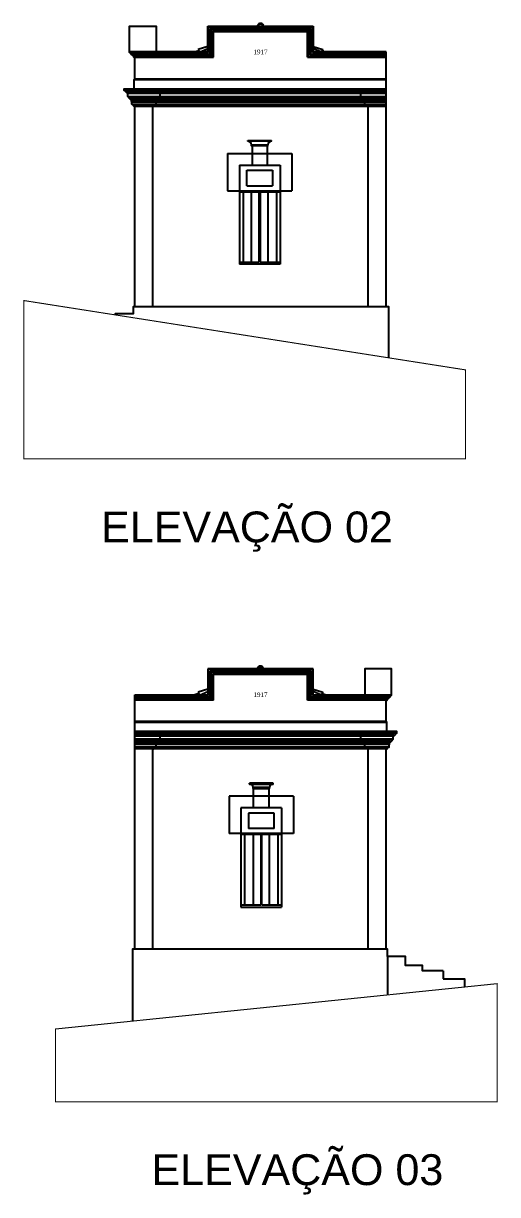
# Model space of a CAD drawing. Extents: x -18233 to -15461, y 2841 to 9385.
# Drawn here: x -16546 to -15623, y 2895 to 5175 of the extents above; entities that cross this region are included whole.
import ezdxf
from ezdxf.enums import TextEntityAlignment as Align

# ---------------------------------------------------------------- set-up
doc = ezdxf.new("R2010")
doc.units = 0
doc.layers.add('PAREDE', color=7, linetype='CONTINUOUS')
doc.layers.add('PAREDE_FINA', color=7, linetype='CONTINUOUS')
doc.styles.add('TEXTO', font='ARIAL.TTF')
doc.styles.add('TEXTO1', font='TIMES.TTF')

msp = doc.modelspace()

# ---------------------------------------------------------------- linework, layer by layer
at = {"layer": 'PAREDE', "const_width": 2}
for points in [[(-15684.92, 4500.62), (-15684.92, 4494.16), (-15684.92, 4327.25), (-16545.17, 4327.25), (-16545.17, 4582.16), (-16545.17, 4635.62)], [(-16483.92, 3217.48), (-16483.92, 3075.96), (-15623.67, 3075.96), (-15623.67, 3209.68), (-15623.67, 3305.76)]]:
    msp.add_lwpolyline(points, close=True, dxfattribs=at)
at = {"layer": 'PAREDE_FINA'}
for points in [[(-16339.42, 5168.66), (-16339.42, 5169.66), (-16294.42, 5169.66), (-16287.42, 5169.66), (-16287.42, 5119.66)], [(-16186.67, 5119.66), (-16186.67, 5169.66)], [(-16186.67, 5169.66), (-15982.17, 5169.66)], [(-16185.67, 5168.66), (-15983.17, 5168.66)], [(-16185.67, 5118.66), (-16185.67, 5168.66)], [(-16182.17, 5165.16), (-15986.67, 5165.16)], [(-16182.17, 5115.16), (-16182.17, 5165.16)], [(-16181.17, 5164.16), (-15987.67, 5164.16)], [(-16181.17, 5114.16), (-16181.17, 5164.16)], [(-16180.17, 5163.16), (-15988.67, 5163.16)], [(-16180.17, 5113.16), (-16180.17, 5163.16)], [(-16177.17, 5160.16), (-15991.67, 5160.16)], [(-16177.17, 5110.16), (-16177.17, 5160.16)], [(-16176.17, 5159.16), (-15992.67, 5159.16)], [(-16176.17, 5109.16), (-16176.17, 5159.16)], [(-16089.09, 5169.66), (-16089.31, 5170.2), (-16091.2, 5169.66)], [(-16089.86, 5171.63), (-16088.71, 5170.46)], [(-16088.12, 5169.66), (-16088.71, 5170.46)], [(-16079.68, 5170.46), (-16080.34, 5169.66)], [(-16079.75, 5169.66), (-16079.53, 5170.2), (-16077.63, 5169.66)], [(-16078.54, 5171.63), (-16079.68, 5170.46)], [(-15992.67, 5109.16), (-15992.67, 5159.16)], [(-15991.67, 5110.16), (-15991.67, 5160.16)], [(-15988.67, 5113.16), (-15988.67, 5163.16)], [(-15987.67, 5114.16), (-15987.67, 5164.16)], [(-15986.67, 5115.16), (-15986.67, 5165.16)], [(-15983.17, 5118.66), (-15983.17, 5168.66)], [(-15982.17, 5169.66), (-15982.17, 5119.66)], [(-16186.67, 5130.07), (-16205.75, 5124.64)], [(-15982.17, 5130.07), (-15963.08, 5124.64)], [(-16186.67, 5119.66), (-16339.42, 5119.66)], [(-16339.42, 5118.66), (-16185.67, 5118.66)], [(-16335.42, 5115.16), (-16182.17, 5115.16)], [(-16333.92, 5114.16), (-16181.17, 5114.16)], [(-16333.92, 5113.16), (-16180.17, 5113.16)], [(-16330.92, 5110.16), (-16177.17, 5110.16)], [(-16328.92, 5109.16), (-16176.17, 5109.16)], [(-16203.67, 5119.66), (-16204.59, 5121.87), (-16212.37, 5119.66)], [(-16205.75, 5124.64), (-16203.67, 5119.66)], [(-16202.12, 5119.66), (-16186.67, 5126.13)], [(-15992.67, 5109.16), (-15839.92, 5109.16)], [(-15991.67, 5110.16), (-15839.92, 5110.16)], [(-15988.67, 5113.16), (-15839.92, 5113.16)], [(-15987.67, 5114.16), (-15839.92, 5114.16)], [(-15986.67, 5115.16), (-15839.92, 5115.16)], [(-15983.17, 5118.66), (-15839.92, 5118.66)], [(-15966.72, 5119.66), (-15982.17, 5126.13)], [(-15839.92, 5119.66), (-15982.17, 5119.66)], [(-15963.08, 5124.64), (-15965.17, 5119.66)], [(-15965.17, 5119.66), (-15964.24, 5121.87), (-15956.47, 5119.66)], [(-15839.92, 4624.16), (-15839.92, 5119.66)], [(-15839.92, 5067.16), (-15839.92, 5109.16)], [(-16330.42, 5065.66), (-15839.92, 5065.66)], [(-16328.92, 5067.16), (-15839.92, 5067.16)], [(-16349.92, 5044.66), (-15839.92, 5044.66)], [(-16343.92, 5040.66), (-15839.92, 5040.66)], [(-16342.92, 5039.16), (-15839.92, 5039.16)], [(-16330.42, 5047.66), (-15839.92, 5047.66)], [(-16341.42, 5033.16), (-15839.92, 5033.16)], [(-16340.92, 5031.66), (-15839.92, 5031.66)], [(-16336.92, 5027.66), (-15839.92, 5027.66)], [(-16336.92, 5026.66), (-15839.92, 5026.66)], [(-16334.92, 5022.66), (-15839.92, 5022.66)], [(-16334.42, 5017.66), (-15839.92, 5017.66)], [(-16334.42, 5017.16), (-15839.92, 5017.16)], [(-16328.92, 4624.16), (-16328.92, 5014.16)], [(-16328.92, 5014.16), (-15839.92, 5014.16)], [(-16293.92, 4624.16), (-16293.92, 5014.16)], [(-15874.92, 4624.16), (-15874.92, 5014.16)], [(-16108.92, 4945.66), (-16108.92, 4947.16)], [(-16108.92, 4947.16), (-16062.92, 4947.16)], [(-16062.92, 4945.66), (-16108.92, 4945.66)], [(-16101.92, 4938.66), (-16069.92, 4938.66)], [(-16100.92, 4937.16), (-16101.92, 4937.16), (-16101.92, 4938.66)], [(-16069.92, 4937.16), (-16100.92, 4937.16)], [(-16100.92, 4937.16), (-16100.92, 4899.16)], [(-16070.92, 4937.16), (-16069.92, 4937.16), (-16069.92, 4938.66)], [(-16070.92, 4899.16), (-16070.92, 4937.16)], [(-16062.92, 4945.66), (-16062.92, 4947.16)], [(-16148.42, 4922.16), (-16148.42, 4849.16)], [(-16148.42, 4922.16), (-16023.42, 4922.16)], [(-16023.42, 4922.16), (-16023.42, 4849.16)], [(-16125.42, 4899.16), (-16125.42, 4706.16)], [(-16125.42, 4899.16), (-16046.42, 4899.16)], [(-16110.92, 4859.16), (-16110.92, 4889.16)], [(-16110.92, 4889.16), (-16060.92, 4889.16)], [(-16060.92, 4889.16), (-16060.92, 4859.16)], [(-16046.42, 4899.16), (-16046.42, 4706.16)], [(-16110.92, 4859.16), (-16060.92, 4859.16)], [(-16148.42, 4849.16), (-16023.42, 4849.16)], [(-16125.42, 4847.16), (-16086.92, 4847.16)], [(-16118.42, 4847.16), (-16118.42, 4710.16)], [(-16101.92, 4710.16), (-16101.92, 4847.16)], [(-16086.92, 4710.16), (-16086.92, 4847.16)], [(-16084.92, 4847.16), (-16046.42, 4847.16)], [(-16084.92, 4847.16), (-16084.92, 4710.16)], [(-16069.92, 4847.16), (-16069.92, 4710.16)], [(-16053.42, 4847.16), (-16053.42, 4710.16)], [(-16125.42, 4710.16), (-16086.92, 4710.16)], [(-16046.42, 4706.16), (-16125.42, 4706.16)], [(-16084.92, 4710.16), (-16046.42, 4710.16)], [(-16366.92, 4607.65), (-16366.92, 4610.16), (-16331.92, 4610.16), (-16331.92, 4624.16), (-15834.92, 4624.16), (-15834.92, 4624.16), (-15834.92, 4524.16)], [(-15982.17, 3918.37), (-16186.67, 3918.37)], [(-16186.67, 3918.37), (-16186.67, 3868.37)], [(-15983.17, 3917.37), (-16185.67, 3917.37)], [(-16185.67, 3867.37), (-16185.67, 3917.37)], [(-15986.67, 3913.87), (-16182.17, 3913.87)], [(-16182.17, 3863.87), (-16182.17, 3913.87)], [(-15987.67, 3912.87), (-16181.17, 3912.87)], [(-16181.17, 3862.87), (-16181.17, 3912.87)], [(-15988.67, 3911.87), (-16180.17, 3911.87)], [(-16180.17, 3861.87), (-16180.17, 3911.87)], [(-15991.67, 3908.87), (-16177.17, 3908.87)], [(-16177.17, 3858.87), (-16177.17, 3908.87)], [(-15992.67, 3907.87), (-16176.17, 3907.87)], [(-16176.17, 3857.87), (-16176.17, 3907.87)], [(-16089.09, 3918.37), (-16089.31, 3918.91), (-16091.2, 3918.37)], [(-16090.3, 3920.35), (-16089.16, 3919.17)], [(-16089.16, 3919.17), (-16088.5, 3918.37)], [(-16080.72, 3918.37), (-16080.13, 3919.17)], [(-16078.98, 3920.35), (-16080.13, 3919.17)], [(-16079.75, 3918.37), (-16079.53, 3918.91), (-16077.63, 3918.37)], [(-15992.67, 3857.87), (-15992.67, 3907.87)], [(-15991.67, 3858.87), (-15991.67, 3908.87)], [(-15988.67, 3861.87), (-15988.67, 3911.87)], [(-15987.67, 3862.87), (-15987.67, 3912.87)], [(-15986.67, 3863.87), (-15986.67, 3913.87)], [(-15983.17, 3867.37), (-15983.17, 3917.37)], [(-15982.17, 3868.37), (-15982.17, 3918.37)], [(-15829.42, 3917.37), (-15829.42, 3918.37), (-15874.42, 3918.37), (-15881.42, 3918.37), (-15881.42, 3868.37)], [(-16186.67, 3878.79), (-16205.75, 3873.36)], [(-15982.17, 3878.79), (-15963.08, 3873.36)], [(-16328.92, 3372.87), (-16328.92, 3868.37)], [(-16328.92, 3868.37), (-16186.67, 3868.37)], [(-16185.67, 3867.37), (-16328.92, 3867.37)], [(-16182.17, 3863.87), (-16328.92, 3863.87)], [(-16181.17, 3862.87), (-16328.92, 3862.87)], [(-16180.17, 3861.87), (-16328.92, 3861.87)], [(-16177.17, 3858.87), (-16328.92, 3858.87)], [(-16328.92, 3815.87), (-16328.92, 3857.87)], [(-16176.17, 3857.87), (-16328.92, 3857.87)], [(-16203.67, 3868.37), (-16204.59, 3870.59), (-16212.37, 3868.37)], [(-16205.75, 3873.36), (-16203.67, 3868.37)], [(-16202.12, 3868.37), (-16186.67, 3874.85)], [(-15839.92, 3857.87), (-15992.67, 3857.87)], [(-15837.92, 3858.87), (-15991.67, 3858.87)], [(-15834.92, 3861.87), (-15988.67, 3861.87)], [(-15834.92, 3862.87), (-15987.67, 3862.87)], [(-15833.42, 3863.87), (-15986.67, 3863.87)], [(-15829.42, 3867.37), (-15983.17, 3867.37)], [(-15966.72, 3868.37), (-15982.17, 3874.85)], [(-15982.17, 3868.37), (-15829.42, 3868.37)], [(-15963.08, 3873.36), (-15965.17, 3868.37)], [(-15965.17, 3868.37), (-15964.24, 3870.59), (-15956.47, 3868.37)], [(-15839.92, 3815.87), (-16328.92, 3815.87)], [(-15838.42, 3814.37), (-16328.92, 3814.37)], [(-15838.42, 3796.37), (-16328.92, 3796.37)], [(-15818.92, 3793.37), (-16328.92, 3793.37)], [(-15824.92, 3789.37), (-16328.92, 3789.37)], [(-15825.92, 3787.87), (-16328.92, 3787.87)], [(-15827.42, 3781.87), (-16328.92, 3781.87)], [(-15827.92, 3780.37), (-16328.92, 3780.37)], [(-15831.92, 3776.37), (-16328.92, 3776.37)], [(-15831.92, 3775.37), (-16328.92, 3775.37)], [(-15833.92, 3771.37), (-16328.92, 3771.37)], [(-15834.42, 3766.37), (-16328.92, 3766.37)], [(-15834.42, 3765.87), (-16328.92, 3765.87)], [(-15839.92, 3762.87), (-16328.92, 3762.87)], [(-16293.92, 3372.87), (-16293.92, 3762.87)], [(-15874.92, 3372.87), (-15874.92, 3762.87)], [(-15839.92, 3372.87), (-15839.92, 3762.87)], [(-16059.92, 3695.87), (-16105.92, 3695.87)], [(-16105.92, 3694.37), (-16105.92, 3695.87)], [(-16105.92, 3694.37), (-16059.92, 3694.37)], [(-16059.92, 3694.37), (-16059.92, 3695.87)], [(-16145.42, 3670.87), (-16145.42, 3597.87)], [(-16020.42, 3670.87), (-16145.42, 3670.87)], [(-16066.92, 3687.37), (-16098.92, 3687.37)], [(-16097.92, 3685.87), (-16098.92, 3685.87), (-16098.92, 3687.37)], [(-16098.92, 3685.87), (-16067.92, 3685.87)], [(-16097.92, 3647.87), (-16097.92, 3685.87)], [(-16067.92, 3685.87), (-16066.92, 3685.87), (-16066.92, 3687.37)], [(-16067.92, 3685.87), (-16067.92, 3647.87)], [(-16020.42, 3670.87), (-16020.42, 3597.87)], [(-16122.42, 3647.87), (-16122.42, 3454.87)], [(-16043.42, 3647.87), (-16122.42, 3647.87)], [(-16057.92, 3637.87), (-16107.92, 3637.87)], [(-16107.92, 3637.87), (-16107.92, 3607.87)], [(-16057.92, 3607.87), (-16057.92, 3637.87)], [(-16043.42, 3647.87), (-16043.42, 3454.87)], [(-16057.92, 3607.87), (-16107.92, 3607.87)], [(-16020.42, 3597.87), (-16145.42, 3597.87)], [(-16083.92, 3595.87), (-16122.42, 3595.87)], [(-16115.42, 3595.87), (-16115.42, 3458.87)], [(-16098.92, 3595.87), (-16098.92, 3458.87)], [(-16083.92, 3595.87), (-16083.92, 3458.87)], [(-16043.42, 3595.87), (-16081.92, 3595.87)], [(-16081.92, 3458.87), (-16081.92, 3595.87)], [(-16066.92, 3458.87), (-16066.92, 3595.87)], [(-16050.42, 3595.87), (-16050.42, 3458.87)], [(-16083.92, 3458.87), (-16122.42, 3458.87)], [(-16122.42, 3454.87), (-16043.42, 3454.87)], [(-16043.42, 3458.87), (-16081.92, 3458.87)], [(-15728.92, 3330.87), (-15768.92, 3330.87), (-15768.92, 3340.87), (-15801.92, 3340.87), (-15801.92, 3358.87), (-15836.92, 3358.87), (-15836.92, 3372.87), (-16333.92, 3372.87), (-16333.92, 3372.87), (-16333.92, 3232.87)], [(-15836.92, 3358.87), (-15836.92, 3283.87)], [(-15728.92, 3330.87), (-15728.92, 3315.03)], [(-15728.92, 3315.03), (-15686.93, 3315.03), (-15686.93, 3299.27)]]:
    msp.add_lwpolyline(points, dxfattribs=at)
for points in [[(-16328.92, 5109.16), (-16330.92, 5109.16), (-16330.92, 5110.16, -0.2622792), (-16331.82, 5110.66), (-16333.02, 5112.65, 0.2622792), (-16333.92, 5113.16), (-16333.92, 5114.16), (-16335.42, 5114.16), (-16335.42, 5115.16, -0.2329362), (-16336.47, 5115.68), (-16338.37, 5118.14, 0.2329362), (-16339.42, 5118.66), (-16339.42, 5168.66)], [(-16328.92, 5014.16), (-16330.92, 5014.16), (-16330.92, 5014.66, 0.2947147), (-16334.42, 5017.16), (-16334.42, 5017.66), (-16334.92, 5017.66), (-16334.92, 5022.66, -0.4102081), (-16335.91, 5023.63), (-16335.93, 5025.68, 0.4102081), (-16336.92, 5026.66), (-16336.92, 5027.66, -0.4142136), (-16340.92, 5031.66), (-16341.42, 5031.66), (-16341.42, 5033.16), (-16342.92, 5033.16), (-16342.92, 5039.16), (-16343.92, 5039.16), (-16343.92, 5040.66, -0.203562), (-16345.73, 5041.43), (-16348.11, 5043.89, 0.203562), (-16349.92, 5044.66), (-16349.92, 5047.66), (-16330.42, 5047.66), (-16330.42, 5065.66), (-16328.92, 5067.16), (-16328.92, 5109.16)], [(-16293.92, 5014.16), (-16291.92, 5014.16), (-16291.92, 5014.66, -0.2947147), (-16288.42, 5017.16), (-16288.42, 5017.66), (-16287.92, 5017.66), (-16287.92, 5022.66, 0.4102081), (-16286.93, 5023.63), (-16286.91, 5025.68, -0.4102081), (-16285.92, 5026.66), (-16285.92, 5027.66, 0.4142136), (-16281.92, 5031.66), (-16281.42, 5031.66), (-16281.42, 5033.16), (-16279.92, 5033.16), (-16279.92, 5039.16), (-16278.92, 5039.16), (-16278.92, 5040.66, 0.203562), (-16277.11, 5041.43), (-16274.73, 5043.89, -0.203562), (-16272.92, 5044.66), (-16272.92, 5047.66)], [(-15874.92, 5014.16), (-15876.92, 5014.16), (-15876.92, 5014.66, 0.2947147), (-15880.42, 5017.16), (-15880.42, 5017.66), (-15880.92, 5017.66), (-15880.92, 5022.66, -0.4102081), (-15881.91, 5023.63), (-15881.93, 5025.68, 0.4102081), (-15882.92, 5026.66), (-15882.92, 5027.66, -0.4142136), (-15886.92, 5031.66), (-15887.42, 5031.66), (-15887.42, 5033.16), (-15888.92, 5033.16), (-15888.92, 5039.16), (-15889.92, 5039.16), (-15889.92, 5040.66, -0.203562), (-15891.73, 5041.43), (-15894.11, 5043.89, 0.203562), (-15895.92, 5044.66), (-15895.92, 5047.66)], [(-15839.92, 3857.87), (-15837.92, 3857.87), (-15837.92, 3858.87, 0.2622792), (-15837.02, 3859.38), (-15835.82, 3861.37, -0.2622792), (-15834.92, 3861.87), (-15834.92, 3862.87), (-15833.42, 3862.87), (-15833.42, 3863.87, 0.2329362), (-15832.37, 3864.39), (-15830.47, 3866.86, -0.2329362), (-15829.42, 3867.37), (-15829.42, 3917.37)], [(-15839.92, 3762.87), (-15837.92, 3762.87), (-15837.92, 3763.37, -0.2947147), (-15834.42, 3765.87), (-15834.42, 3766.37), (-15833.92, 3766.37), (-15833.92, 3771.37, 0.4102081), (-15832.93, 3772.35), (-15832.91, 3774.4, -0.4102081), (-15831.92, 3775.37), (-15831.92, 3776.37, 0.4142136), (-15827.92, 3780.37), (-15827.42, 3780.37), (-15827.42, 3781.87), (-15825.92, 3781.87), (-15825.92, 3787.87), (-15824.92, 3787.87), (-15824.92, 3789.37, 0.203562), (-15823.11, 3790.14), (-15820.73, 3792.6, -0.203562), (-15818.92, 3793.37), (-15818.92, 3796.37), (-15838.42, 3796.37), (-15838.42, 3814.37), (-15839.92, 3815.87), (-15839.92, 3857.87)], [(-16293.92, 3762.87), (-16291.92, 3762.87), (-16291.92, 3763.37, -0.2947147), (-16288.42, 3765.87), (-16288.42, 3766.37), (-16287.92, 3766.37), (-16287.92, 3771.37, 0.4102081), (-16286.93, 3772.35), (-16286.91, 3774.4, -0.4102081), (-16285.92, 3775.37), (-16285.92, 3776.37, 0.4142136), (-16281.92, 3780.37), (-16281.42, 3780.37), (-16281.42, 3781.87), (-16279.92, 3781.87), (-16279.92, 3787.87), (-16278.92, 3787.87), (-16278.92, 3789.37, 0.203562), (-16277.11, 3790.14), (-16274.73, 3792.6, -0.203562), (-16272.92, 3793.37), (-16272.92, 3796.37)], [(-15874.92, 3762.87), (-15876.92, 3762.87), (-15876.92, 3763.37, 0.2947147), (-15880.42, 3765.87), (-15880.42, 3766.37), (-15880.92, 3766.37), (-15880.92, 3771.37, -0.4102081), (-15881.91, 3772.35), (-15881.93, 3774.4, 0.4102081), (-15882.92, 3775.37), (-15882.92, 3776.37, -0.4142136), (-15886.92, 3780.37), (-15887.42, 3780.37), (-15887.42, 3781.87), (-15888.92, 3781.87), (-15888.92, 3787.87), (-15889.92, 3787.87), (-15889.92, 3789.37, -0.203562), (-15891.73, 3790.14), (-15894.11, 3792.6, 0.203562), (-15895.92, 3793.37), (-15895.92, 3796.37)]]:
    msp.add_lwpolyline(points, format="xyb", dxfattribs=at)
for centre, radius, start, end in [((-16084.2, 5168.82), 6.32, 26.41268, 153.58732), ((-16084.2, 5168.82), 4.8, 19.86114, 160.13886), ((-16108.92, 4938.66), 7, 0, 90), ((-16062.92, 4938.66), 7, 90, 180), ((-16084.64, 3917.54), 6.32, 26.41268, 153.58732), ((-16084.64, 3917.54), 4.8, 19.86114, 160.13886), ((-16105.92, 3687.37), 7, 0, 90), ((-16059.92, 3687.37), 7, 90, 180)]:
    msp.add_arc(centre, radius, start, end, dxfattribs=at)

# ---------------------------------------------------------------- texts
at = {"layer": 'PAREDE_FINA', "style": 'TEXTO1'}
for p in [(-16084.42, 5115.16), (-16084.42, 3863.87)]:
    msp.add_text('1917', height=9, dxfattribs=at).set_placement(p, align=Align.CENTER)
at = {"layer": 'PAREDE_FINA', "style": 'TEXTO'}
for s, p in [('ELEVAÇÃO 02', (-16394.96, 4164.94)), ('ELEVAÇÃO 03', (-16296.73, 2913.66))]:
    msp.add_text(s, height=60, dxfattribs=at).set_placement(p)

doc.saveas('drawing.dxf')
